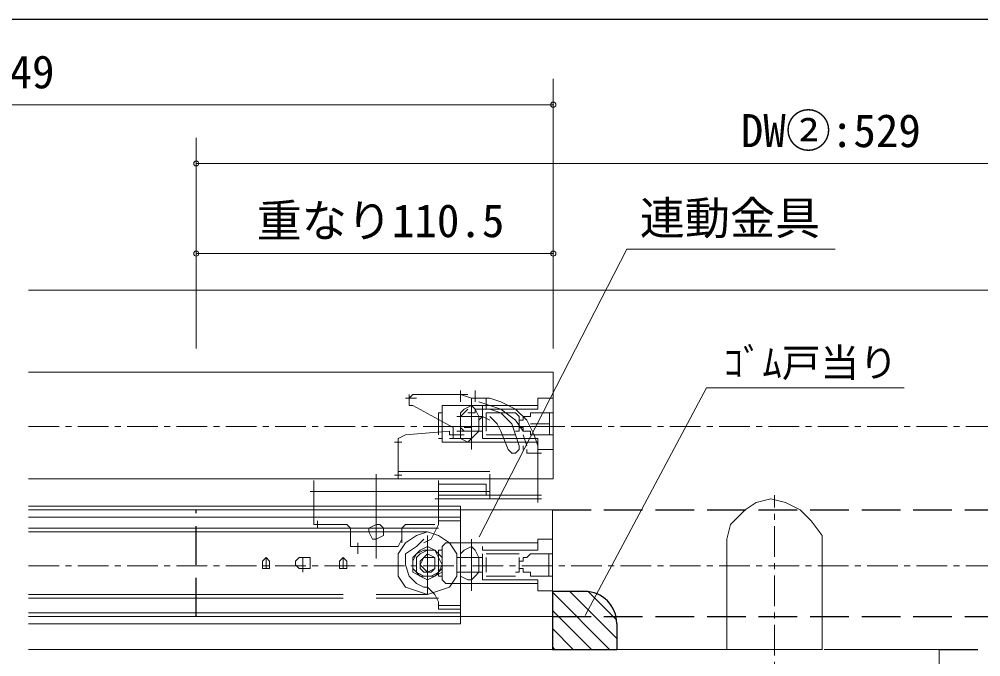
# Model space of a CAD drawing. Units: millimetres at full size; details may follow other scales. Extents: x -800 to 800, y -560 to 560.
# Drawn here: x -488.3 to -189.9, y -241.8 to -44 of the extents above; entities that cross this region are included whole.
import ezdxf
from ezdxf.enums import TextEntityAlignment as Align

# ---------------------------------------------------------------- set-up
doc = ezdxf.new("R2010")
doc.units = ezdxf.units.MM
doc.header["$LTSCALE"] = 4
doc.header["$PDMODE"] = 32
doc.header["$PDSIZE"] = 1.6
doc.linetypes.add('DASHED3', pattern=[4, 3, -1])
doc.linetypes.add('USER12', pattern=[3.826934, 2.391833, -0.478367, 0.478367, -0.478367])
doc.layers.add('0-0', color=7, linetype='Continuous', lineweight=25)
doc.layers.add('3-0', color=4, linetype='Continuous', lineweight=9)
doc.styles.add('ＭＳ ゴシック', font='')
doc.styles.get('ＭＳ ゴシック').set_extended_font_data('MS Gothic')

msp = doc.modelspace()

# ---------------------------------------------------------------- linework, layer by layer
at = {"layer": '0-0'}
msp.add_line((-780, -44), (152, -44), dxfattribs=at)
at = {"layer": '3-0'}
for p, q in [((-322.576, -62.522), (-322.576, -116.709)), ((-708.876, -70.522), (-322.576, -70.522)), ((-433.364, -80.768), (-433.364, -117.576)), ((-433.364, -88.768), (-74.404, -88.768)), ((-433.364, -92.845), (-433.364, -146.212)), ((-322.576, -92.845), (-322.576, -146.212)), ((-345.603, -204.571), (-299.729, -115.324)), ((-299.729, -115.324), (-235.087, -115.324)), ((-433.364, -116.709), (-322.576, -116.709)), ((-367.298, -163.816), (-367.298, -160.398)), ((-366.157, -160.398), (-367.298, -161.537)), ((-352.486, -160.398), (-349.064, -160.398)), ((-352.486, -160.398), (-349.064, -160.398)), ((-351.347, -162.676), (-351.347, -159.259)), ((-351.347, -162.676), (-351.347, -159.259)), ((-346.788, -162.676), (-346.788, -159.259)), ((-368.434, -161.537), (-365.017, -161.537)), ((-367.298, -163.816), (-367.298, -161.537)), ((-367.298, -163.816), (-366.157, -163.816)), ((-353.622, -170.652), (-366.157, -163.816)), ((-357.042, -166.094), (-357.042, -163.816)), ((-355.903, -163.816), (-357.042, -163.816)), ((-357.042, -166.094), (-357.042, -163.816)), ((-355.903, -163.816), (-357.042, -163.816)), ((-355.903, -163.816), (-327.42, -163.816)), ((-355.903, -163.816), (-327.42, -163.816)), ((-347.93, -161.537), (-345.649, -161.537)), ((-347.93, -161.537), (-347.93, -177.487)), ((-342.232, -161.537), (-347.93, -161.537)), ((-347.93, -161.537), (-347.93, -177.487)), ((-346.788, -161.537), (-346.788, -162.676)), ((-345.649, -162.676), (-342.232, -163.816)), ((-344.508, -163.816), (-342.232, -163.816)), ((-344.508, -166.094), (-344.508, -163.816)), ((-343.372, -164.955), (-343.372, -161.537)), ((-327.42, -163.816), (-327.42, -161.537)), ((-327.42, -163.816), (-327.42, -161.537)), ((-327.42, -164.955), (-327.42, -163.816)), ((-327.42, -164.955), (-327.42, -163.816)), ((-357.042, -174.07), (-357.042, -166.094)), ((-357.042, -174.07), (-357.042, -166.094)), ((-346.788, -166.094), (-349.064, -166.094)), ((-347.93, -172.931), (-347.93, -166.094)), ((-345.649, -164.955), (-342.232, -164.955)), ((-342.232, -164.955), (-345.649, -164.955)), ((-327.42, -164.955), (-344.508, -164.955)), ((-344.508, -164.955), (-344.508, -166.094)), ((-327.42, -164.955), (-344.508, -164.955)), ((-344.508, -164.955), (-344.508, -166.094)), ((-344.508, -172.931), (-344.508, -166.094)), ((-344.508, -172.931), (-344.508, -166.094)), ((-343.372, -166.094), (-334.254, -166.094)), ((-343.372, -166.094), (-343.372, -167.236)), ((-343.372, -166.094), (-334.254, -166.094)), ((-343.372, -166.094), (-343.372, -167.236)), ((-333.118, -167.236), (-334.254, -166.094)), ((-333.118, -167.236), (-334.254, -166.094)), ((-326.279, -166.094), (-322.576, -166.094)), ((-352.486, -167.236), (-344.508, -167.236)), ((-344.508, -167.236), (-352.486, -167.236)), ((-351.347, -171.792), (-351.347, -167.236)), ((-351.347, -167.236), (-351.347, -170.652)), ((-351.347, -171.792), (-351.347, -167.236)), ((-347.93, -167.236), (-350.205, -167.236)), ((-345.649, -167.236), (-345.649, -171.792)), ((-344.508, -167.236), (-345.649, -168.373)), ((-345.649, -167.236), (-345.649, -171.792)), ((-345.649, -171.792), (-345.649, -168.373)), ((-344.508, -167.236), (-342.232, -168.373)), ((-343.372, -171.792), (-343.372, -167.236)), ((-343.372, -171.792), (-343.372, -167.236)), ((-333.118, -167.236), (-333.118, -171.792)), ((-333.118, -167.236), (-333.118, -171.792)), ((-329.696, -169.515), (-323.716, -169.515)), ((-354.762, -171.792), (-368.434, -172.931)), ((-359.32, -170.356), (-319.447, -170.356)), ((-354.762, -172.931), (-354.762, -171.792)), ((-354.762, -172.931), (-351.347, -172.931)), ((-353.622, -174.07), (-353.622, -170.652)), ((-353.622, -171.792), (-353.622, -170.652)), ((-344.508, -171.792), (-352.486, -171.792)), ((-352.486, -171.792), (-344.508, -171.792)), ((-351.347, -170.652), (-350.205, -171.792)), ((-350.205, -170.652), (-347.93, -170.652)), ((-344.508, -172.931), (-344.508, -174.07)), ((-344.508, -172.931), (-344.508, -174.07)), ((-343.372, -172.931), (-334.254, -172.931)), ((-334.254, -172.931), (-343.372, -172.931)), ((-338.815, -171.792), (-336.535, -177.487)), ((-334.254, -171.792), (-333.118, -171.792)), ((-334.254, -171.792), (-333.118, -171.792)), ((-333.118, -176.349), (-334.254, -172.931)), ((-331.977, -172.931), (-330.837, -176.349)), ((-327.42, -176.349), (-328.56, -172.931)), ((-326.279, -172.931), (-323.716, -172.931)), ((-326.279, -172.931), (-323.716, -172.931)), ((-322.576, -172.931), (-323.716, -172.931)), ((-322.576, -172.931), (-323.716, -172.931)), ((-322.576, -172.931), (-322.576, -177.487)), ((-322.576, -172.931), (-322.576, -177.487)), ((-371.854, -175.208), (-369.574, -175.208)), ((-370.715, -177.487), (-370.715, -174.07)), ((-357.042, -174.07), (-358.179, -174.07)), ((-357.042, -174.07), (-358.179, -174.07)), ((-357.042, -174.07), (-357.042, -175.208)), ((-357.042, -175.208), (-357.042, -174.07)), ((-357.042, -175.208), (-355.903, -175.208)), ((-357.042, -175.208), (-355.903, -175.208)), ((-327.42, -175.208), (-355.903, -175.208)), ((-327.42, -175.208), (-355.903, -175.208)), ((-354.762, -174.07), (-347.93, -174.07)), ((-327.42, -174.07), (-344.508, -174.07)), ((-327.42, -174.07), (-344.508, -174.07)), ((-327.42, -174.07), (-327.42, -175.208)), ((-327.42, -174.07), (-327.42, -175.208)), ((-327.42, -177.487), (-327.42, -175.208)), ((-327.42, -177.487), (-327.42, -175.208)), ((-370.715, -185.464), (-370.715, -176.349)), ((-370.715, -176.349), (-370.715, -185.464)), ((-331.977, -177.487), (-331.977, -176.349)), ((-328.56, -178.628), (-329.696, -178.628)), ((-328.56, -178.628), (-326.279, -178.628)), ((-327.42, -178.628), (-328.56, -178.628)), ((-327.42, -176.349), (-327.42, -178.628)), ((-327.42, -179.766), (-327.42, -177.487)), ((-322.576, -177.487), (-327.42, -177.487)), ((-322.576, -177.487), (-327.42, -177.487)), ((-327.42, -179.47), (-327.42, -191.999)), ((-370.715, -186.601), (-370.715, -184.323)), ((-370.715, -184.323), (-342.232, -184.323)), ((-395.781, -186.601), (-396.917, -186.601)), ((-396.917, -198.543), (-396.917, -187.147)), ((-359.32, -186.601), (-395.781, -186.601)), ((-377.548, -211.368), (-377.548, -185.164)), ((-371.854, -185.464), (-369.574, -185.464)), ((-370.715, -186.601), (-358.179, -186.601)), ((-358.179, -187.147), (-358.179, -198.543)), ((-358.179, -187.147), (-358.179, -192.845)), ((-358.179, -188.287), (-358.179, -187.147)), ((-342.232, -185.164), (-342.232, -191.999)), ((-398.056, -190.566), (-357.042, -190.566)), ((-365.017, -190.566), (-342.232, -190.566)), ((-358.179, -188.287), (-358.179, -191.703)), ((-343.372, -188.287), (-358.179, -188.287)), ((-343.372, -191.703), (-343.372, -188.287)), ((-342.232, -192.845), (-342.232, -190.566)), ((-327.42, -193.983), (-327.42, -190.566)), ((-327.42, -192.845), (-327.42, -190.566)), ((-359.32, -192.845), (-357.042, -192.845)), ((-359.32, -192.845), (-357.042, -192.845)), ((-359.32, -192.845), (-357.042, -192.845)), ((-359.32, -192.845), (-357.042, -192.845)), ((-359.32, -192.845), (-357.042, -192.845)), ((-359.32, -192.845), (-357.042, -192.845)), ((-358.179, -193.983), (-358.179, -191.703)), ((-358.179, -193.983), (-358.179, -191.703)), ((-358.179, -193.983), (-358.179, -191.703)), ((-358.179, -193.983), (-358.179, -191.703)), ((-358.179, -193.983), (-358.179, -191.703)), ((-358.179, -193.983), (-358.179, -191.703)), ((-358.179, -191.703), (-358.179, -192.845)), ((-358.179, -191.703), (-343.372, -191.703)), ((-358.179, -192.845), (-328.56, -192.845)), ((-343.372, -191.703), (-339.951, -191.703)), ((-328.56, -191.703), (-342.232, -191.703)), ((-328.56, -191.703), (-326.279, -191.703)), ((-327.42, -191.703), (-328.56, -191.703)), ((-328.56, -192.845), (-326.279, -192.845)), ((-328.56, -192.845), (-326.279, -192.845)), ((-328.56, -192.845), (-326.279, -192.845)), ((-328.56, -192.845), (-327.42, -192.845)), ((-327.42, -193.983), (-327.42, -191.703)), ((-327.42, -193.983), (-327.42, -191.703)), ((-327.42, -191.703), (-327.42, -192.845)), ((-485.452, -195.122), (-374.592, -195.122)), ((-398.056, -196.263), (-394.64, -196.263)), ((-396.917, -193.983), (-396.917, -195.122)), ((-396.917, -197.402), (-396.917, -195.122)), ((-396.917, -196.263), (-396.917, -195.122)), ((-374.592, -195.122), (-351.347, -195.122)), ((-359.32, -196.263), (-357.042, -196.263)), ((-358.179, -195.122), (-358.179, -193.983)), ((-358.179, -197.402), (-358.179, -195.122)), ((-358.179, -195.122), (-358.179, -196.263)), ((-351.347, -231.582), (-351.347, -195.122)), ((-324.003, -196.263), (-322.864, -196.263)), ((-373.451, -198.543), (-485.452, -198.543)), ((-396.917, -198.543), (-396.917, -200.82)), ((-395.781, -201.959), (-395.781, -199.68)), ((-351.347, -198.543), (-373.451, -198.543)), ((-358.179, -200.82), (-358.179, -198.543)), ((-351.347, -227.025), (-351.347, -199.68)), ((-358.179, -201.959), (-485.452, -201.959)), ((-396.917, -200.82), (-394.64, -200.82)), ((-396.917, -200.82), (-395.781, -200.82)), ((-386.661, -200.82), (-395.781, -200.82)), ((-385.527, -201.959), (-386.661, -200.82)), ((-385.527, -201.959), (-379.829, -201.959)), ((-385.527, -201.959), (-385.527, -203.099)), ((-379.829, -203.099), (-379.829, -201.959)), ((-375.271, -201.959), (-369.574, -201.959)), ((-375.271, -201.959), (-375.271, -203.099)), ((-368.434, -200.82), (-369.574, -201.959)), ((-369.574, -203.099), (-369.574, -201.959)), ((-368.434, -200.82), (-359.32, -200.82)), ((-485.452, -203.099), (-361.6, -203.099)), ((-386.661, -203.099), (-368.434, -203.099)), ((-379.829, -203.099), (-385.527, -203.099)), ((-385.527, -203.099), (-385.527, -206.515)), ((-369.574, -203.099), (-375.271, -203.099)), ((-369.574, -206.515), (-369.574, -203.099)), ((-361.6, -204.237), (-361.6, -222.465)), ((-347.93, -221.328), (-347.93, -205.379)), ((-347.93, -221.328), (-347.93, -205.379)), ((-322.864, -205.379), (-327.42, -205.379)), ((-322.864, -205.379), (-327.42, -205.379)), ((-327.42, -205.379), (-327.42, -206.515)), ((-327.42, -205.379), (-327.42, -206.515)), ((-322.864, -209.934), (-322.864, -205.379)), ((-322.864, -209.934), (-322.864, -205.379)), ((-384.385, -207.657), (-382.105, -207.657)), ((-383.244, -209.934), (-383.244, -206.515)), ((-383.244, -207.657), (-371.854, -207.657)), ((-357.042, -208.794), (-358.179, -208.794)), ((-358.179, -208.794), (-358.179, -209.934)), ((-357.042, -208.794), (-358.179, -208.794)), ((-358.179, -208.794), (-358.179, -209.934)), ((-355.903, -206.515), (-357.042, -207.657)), ((-355.903, -206.515), (-357.042, -207.657)), ((-357.042, -208.794), (-357.042, -207.657)), ((-357.042, -207.657), (-357.042, -208.794)), ((-357.042, -208.794), (-357.042, -216.77)), ((-357.042, -208.794), (-357.042, -216.77)), ((-327.42, -206.515), (-355.903, -206.515)), ((-327.42, -206.515), (-355.903, -206.515)), ((-344.508, -207.657), (-344.508, -208.794)), ((-344.508, -207.657), (-344.508, -208.794)), ((-327.42, -208.794), (-344.508, -208.794)), ((-327.42, -208.794), (-344.508, -208.794)), ((-327.42, -208.794), (-327.42, -206.515)), ((-327.42, -208.794), (-327.42, -206.515)), ((-411.727, -214.492), (-411.727, -211.072)), ((-400.337, -211.072), (-400.337, -215.631)), ((-387.802, -214.492), (-387.802, -211.072)), ((-352.486, -211.072), (-344.508, -211.072)), ((-344.508, -211.072), (-352.486, -211.072)), ((-351.347, -211.072), (-351.347, -215.631)), ((-351.347, -211.072), (-351.347, -215.631)), ((-345.649, -215.631), (-345.649, -211.072)), ((-345.649, -215.631), (-345.649, -211.072)), ((-344.508, -209.934), (-344.508, -216.77)), ((-344.508, -209.934), (-344.508, -216.77)), ((-343.372, -209.934), (-334.254, -209.934)), ((-334.254, -209.934), (-343.372, -209.934)), ((-343.372, -211.072), (-343.372, -215.631)), ((-343.372, -211.072), (-343.372, -215.631)), ((-333.118, -209.934), (-334.254, -209.934)), ((-333.118, -209.934), (-334.254, -209.934)), ((-333.118, -215.631), (-333.118, -211.072)), ((-333.118, -215.631), (-333.118, -211.072)), ((-326.279, -209.934), (-324.003, -209.934)), ((-326.279, -209.934), (-324.003, -209.934)), ((-322.864, -209.934), (-324.003, -209.934)), ((-322.864, -209.934), (-324.003, -209.934)), ((-357.042, -216.77), (-357.042, -217.909)), ((-357.042, -216.77), (-357.042, -217.909)), ((-344.508, -215.631), (-352.486, -215.631)), ((-352.486, -215.631), (-344.508, -215.631)), ((-344.508, -216.77), (-344.508, -217.909)), ((-344.508, -216.77), (-344.508, -217.909)), ((-343.372, -216.77), (-334.254, -216.77)), ((-343.372, -216.77), (-334.254, -216.77)), ((-334.254, -215.631), (-333.118, -215.631)), ((-334.254, -215.631), (-333.118, -215.631)), ((-326.279, -216.77), (-322.864, -216.77)), ((-357.042, -217.909), (-355.903, -219.048)), ((-357.042, -217.909), (-355.903, -219.048)), ((-355.903, -219.048), (-327.42, -219.048)), ((-355.903, -219.048), (-327.42, -219.048)), ((-327.42, -217.909), (-344.508, -217.909)), ((-327.42, -217.909), (-344.508, -217.909)), ((-327.42, -217.909), (-327.42, -219.048)), ((-327.42, -217.909), (-327.42, -219.048)), ((-327.42, -219.048), (-327.42, -221.328)), ((-327.42, -219.048), (-327.42, -221.328)), ((-387.802, -222.465), (-485.452, -222.465)), ((-485.452, -223.607), (-387.802, -223.607)), ((-361.6, -222.465), (-377.548, -222.465)), ((-377.548, -223.607), (-358.179, -223.607)), ((-305.09, -239.554), (-322.864, -221.781)), ((-302.862, -236.126), (-317.434, -221.554)), ((-302.929, -230.402), (-311.71, -221.621)), ((-358.179, -225.884), (-351.347, -225.884)), ((-485.452, -228.163), (-378.009, -228.163)), ((-378.009, -228.163), (-358.179, -228.163)), ((-351.347, -228.163), (-358.179, -228.163)), ((-310.747, -239.554), (-322.864, -227.438)), ((-376.867, -231.582), (-485.452, -231.582)), ((-376.867, -231.582), (-351.347, -231.582)), ((-316.404, -239.554), (-322.864, -233.095)), ((-322.061, -239.554), (-322.864, -238.752))]:
    msp.add_line(p, q, dxfattribs=at)
at = {"layer": '3-0', "color": 7, "lineweight": 18}
for p, q in [((-61.971, -128.077), (-485.452, -128.077)), ((-485.452, -153.561), (-322.576, -153.561)), ((-322.576, -153.561), (-322.576, -186.601)), ((-399.198, -186.601), (-485.452, -186.601)), ((-399.198, -186.601), (-328.56, -186.601)), ((-322.576, -186.601), (-328.56, -186.601)), ((-485.452, -196.263), (-324.003, -196.263)), ((-322.864, -229.302), (-322.864, -196.263)), ((-268.723, -239.554), (-268.723, -208.794)), ((-322.864, -229.302), (-485.452, -229.302)), ((-268.174, -239.554), (-485.452, -239.554)), ((-238.555, -239.554), (-202.864, -239.554)), ((-202.864, -272.596), (-202.864, -239.554))]:
    msp.add_line(p, q, dxfattribs=at)
at = {"layer": '3-0', "linetype": 'USER12'}
for p, q in [((-485.452, -170.356), (-61.971, -170.356)), ((-253.916, -287.407), (-253.916, -191.703)), ((-485.452, -213.647), (-61.971, -213.647))]:
    msp.add_line(p, q, dxfattribs=at)
at = {"layer": '3-0', "color": 7, "linetype": 'DASHED3', "lineweight": 25}
for p, q in [((-433.364, -229.302), (-433.364, -196.263)), ((-322.864, -196.263), (-74.404, -196.263)), ((-322.864, -229.302), (-74.404, -229.302)), ((-202.864, -239.554), (-61.971, -239.554))]:
    msp.add_line(p, q, dxfattribs=at)
at = {"layer": '3-0', "color": 7, "lineweight": 25}
for p, q in [((-322.864, -221.554), (-322.864, -239.554)), ((-312.862, -221.554), (-322.864, -221.554)), ((-302.862, -231.554), (-302.862, -239.55)), ((-322.864, -239.554), (-302.861, -239.554))]:
    msp.add_line(p, q, dxfattribs=at)
at = {"layer": '3-0'}
for points in [[(-366.157, -160.398), (-351.347, -160.398), (-347.93, -161.537)], [(-213.722, -158.354), (-274.988, -158.354), (-312.674, -229.028)], [(-345.649, -167.236), (-346.788, -164.955), (-347.93, -163.816), (-350.205, -164.955), (-351.347, -166.094), (-351.347, -167.236)], [(-345.649, -167.236), (-346.788, -164.955), (-347.93, -163.816), (-350.205, -164.955), (-351.347, -166.094), (-351.347, -167.236)], [(-328.56, -172.931), (-330.837, -168.373), (-334.254, -164.955), (-338.815, -162.676), (-342.232, -161.537)], [(-331.977, -171.792), (-334.254, -168.373), (-338.815, -164.955), (-342.232, -163.816)], [(-327.42, -161.537), (-322.576, -161.537), (-322.576, -166.094)], [(-327.42, -161.537), (-322.576, -161.537), (-322.576, -166.094)], [(-357.042, -166.094), (-358.179, -166.094), (-358.179, -172.931)], [(-357.042, -166.094), (-358.179, -166.094), (-358.179, -172.931)], [(-349.064, -164.955), (-350.205, -166.094), (-351.347, -167.236)], [(-345.649, -164.955), (-346.788, -164.955), (-346.788, -166.094)], [(-334.254, -172.931), (-335.393, -169.515), (-338.815, -166.094), (-342.232, -164.955)], [(-326.279, -166.094), (-329.696, -166.094), (-329.696, -167.236), (-331.977, -167.236), (-331.977, -168.373), (-333.118, -168.373), (-333.118, -169.515), (-333.118, -170.652), (-331.977, -170.652), (-331.977, -171.792), (-329.696, -171.792), (-329.696, -172.931), (-326.279, -172.931)], [(-326.279, -166.094), (-329.696, -166.094), (-329.696, -167.236), (-331.977, -167.236), (-331.977, -168.373), (-333.118, -168.373), (-333.118, -169.515), (-333.118, -170.652), (-331.977, -170.652), (-331.977, -171.792), (-329.696, -171.792), (-329.696, -172.931), (-326.279, -172.931)], [(-326.279, -166.094), (-322.576, -166.094), (-322.576, -172.931)], [(-322.576, -166.094), (-323.716, -166.094), (-323.716, -172.931)], [(-322.576, -172.931), (-322.576, -166.094), (-323.716, -166.094), (-323.716, -172.931)], [(-338.815, -171.792), (-339.951, -169.515), (-342.232, -167.236)], [(-368.434, -172.931), (-370.715, -174.07), (-370.715, -175.208)], [(-350.205, -172.931), (-353.622, -172.931), (-353.622, -171.792)], [(-351.347, -171.792), (-351.347, -174.07), (-349.064, -175.208), (-347.93, -174.07), (-346.788, -172.931), (-345.649, -171.792)], [(-351.347, -171.792), (-351.347, -174.07), (-349.064, -175.208), (-347.93, -174.07), (-346.788, -172.931), (-345.649, -171.792)], [(-347.93, -174.07), (-346.788, -172.931), (-345.649, -171.792)], [(-336.535, -177.487), (-335.393, -178.628), (-334.254, -178.628), (-333.118, -177.487), (-333.118, -176.349)], [(-330.837, -177.487), (-330.837, -178.628), (-329.696, -178.628)], [(-358.179, -200.82), (-358.179, -199.68), (-351.347, -199.68), (-358.179, -199.68)], [(-375.271, -201.959), (-376.413, -200.82), (-377.548, -200.82), (-379.829, -201.959)], [(-362.736, -206.515), (-360.459, -205.379), (-359.32, -203.099), (-358.179, -200.82)], [(-385.527, -205.379), (-385.527, -207.657), (-383.244, -207.657)], [(-379.829, -203.099), (-378.688, -205.379), (-377.548, -205.379), (-375.271, -204.237), (-375.271, -203.099)], [(-371.854, -207.657), (-370.715, -207.657), (-369.574, -205.379)], [(-362.736, -205.379), (-365.017, -207.657), (-368.434, -209.934), (-368.434, -213.351), (-367.298, -216.77), (-365.017, -219.048), (-362.736, -220.186)], [(-345.649, -211.072), (-346.788, -208.794), (-347.93, -207.657), (-350.205, -208.794), (-351.347, -209.934), (-351.347, -211.072)], [(-345.649, -211.072), (-346.788, -208.794), (-347.93, -207.657), (-350.205, -208.794), (-351.347, -209.934), (-351.347, -211.072)], [(-357.042, -216.77), (-358.179, -216.77), (-358.179, -209.934)], [(-357.042, -216.77), (-358.179, -216.77), (-358.179, -209.934)], [(-326.279, -216.77), (-329.696, -216.77), (-329.696, -215.631), (-331.977, -215.631), (-331.977, -214.492), (-333.118, -214.492), (-333.118, -213.351), (-333.118, -212.213), (-331.977, -212.213), (-331.977, -211.072), (-330.837, -211.072), (-329.696, -209.934), (-326.279, -209.934)], [(-326.279, -216.77), (-329.696, -216.77), (-329.696, -215.631), (-331.977, -215.631), (-331.977, -214.492), (-333.118, -214.492), (-333.118, -213.351), (-333.118, -212.213), (-331.977, -212.213), (-331.977, -211.072), (-330.837, -211.072), (-329.696, -209.934), (-326.279, -209.934)], [(-326.279, -216.77), (-322.864, -216.77), (-322.864, -209.934)], [(-322.864, -216.77), (-324.003, -216.77), (-324.003, -209.934)], [(-322.864, -209.934), (-322.864, -216.77), (-324.003, -216.77), (-324.003, -209.934)], [(-351.347, -215.631), (-351.347, -216.77), (-349.064, -217.909), (-347.93, -217.909), (-346.788, -216.77), (-345.649, -215.631)], [(-351.347, -215.631), (-351.347, -216.77), (-349.064, -217.909), (-347.93, -217.909), (-346.788, -216.77), (-345.649, -215.631)], [(-327.42, -221.328), (-322.864, -221.328), (-322.864, -216.77)], [(-327.42, -221.328), (-322.864, -221.328), (-322.864, -216.77)], [(-358.179, -224.746), (-359.32, -222.465), (-361.6, -220.186), (-362.736, -220.186)], [(-351.347, -227.025), (-358.179, -227.025), (-358.179, -224.746)]]:
    msp.add_lwpolyline(points, dxfattribs=at)
at = {"layer": '3-0', "color": 7, "lineweight": 18}
for points in [[(-239.105, -208.794), (-239.105, -204.237), (-242.521, -199.68), (-245.938, -196.263), (-250.494, -193.983), (-255.053, -192.845), (-259.609, -193.983), (-263.031, -196.263), (-267.587, -200.82), (-268.723, -205.379), (-268.723, -208.794)], [(-268.723, -239.554), (-239.105, -239.554), (-239.105, -208.794)]]:
    msp.add_lwpolyline(points, dxfattribs=at)
at = {"layer": '3-0'}
for points in [[(-352.486, -213.351), (-352.486, -209.934), (-354.762, -206.515), (-358.179, -204.237), (-361.6, -203.099), (-365.017, -204.237), (-368.434, -206.515), (-370.715, -209.934), (-370.715, -216.77), (-368.434, -220.186), (-365.017, -221.328), (-361.6, -222.465), (-358.179, -221.328), (-354.762, -220.186), (-352.486, -216.77)], [(-357.042, -213.351), (-357.042, -211.072), (-359.32, -208.794), (-361.6, -207.657), (-363.876, -208.794), (-366.157, -211.072), (-366.157, -215.631), (-363.876, -216.77), (-361.6, -217.909), (-359.32, -216.77), (-357.042, -215.631)], [(-357.042, -213.351), (-358.179, -211.072), (-359.32, -208.794), (-362.736, -208.794), (-365.017, -209.934), (-366.157, -212.213), (-366.157, -214.492), (-363.876, -216.77), (-361.6, -216.77), (-359.32, -216.77), (-357.042, -214.492)], [(-357.042, -213.351), (-358.179, -211.072), (-359.32, -208.794), (-361.6, -208.794), (-363.876, -209.934), (-365.017, -211.072), (-365.017, -213.351), (-365.017, -215.631), (-362.736, -216.77), (-360.459, -216.77), (-358.179, -215.631)], [(-410.593, -213.351), (-410.593, -212.213), (-411.727, -211.072), (-412.868, -212.213), (-412.868, -213.351), (-412.868, -214.492), (-411.727, -214.492), (-410.593, -214.492)], [(-398.056, -213.351), (-398.056, -211.072), (-400.337, -211.072), (-401.473, -211.072), (-402.614, -212.213), (-402.614, -213.351), (-401.473, -214.492), (-400.337, -214.492), (-398.056, -214.492)], [(-386.661, -213.351), (-386.661, -212.213), (-387.802, -211.072), (-388.942, -212.213), (-388.942, -213.351), (-388.942, -214.492), (-387.802, -214.492), (-386.661, -214.492)], [(-359.32, -213.351), (-359.32, -211.072), (-361.6, -209.934), (-362.736, -211.072), (-363.876, -212.213), (-363.876, -214.492), (-362.736, -215.631), (-360.459, -215.631), (-359.32, -214.492)], [(-359.32, -213.351), (-359.32, -211.072), (-361.6, -211.072), (-362.736, -211.072), (-363.876, -213.351), (-362.736, -214.492), (-361.6, -215.631), (-359.32, -214.492)]]:
    msp.add_lwpolyline(points, close=True, dxfattribs=at)
at = {"layer": '3-0', "color": 7, "lineweight": 25}
msp.add_arc((-312.862, -231.554), 10, 0, 90, dxfattribs=at)
at = {"layer": '3-0'}
for p in [(-322.576, -70.522), (-433.364, -88.768), (-433.364, -116.709), (-322.576, -116.709)]:
    msp.add_point(p, dxfattribs=at)

# ---------------------------------------------------------------- texts
at = {"layer": '3-0', "color": 7, "style": 'ＭＳ ゴシック'}
for s, height, p in [('DW③:649', 10.26, (-533.226, -68.522)), ('DW②:529', 10.26, (-264.384, -86.768)), ('重なり110.5', 10.26, (-414.646, -114.709)), ('連動金具', 10.26, (-295.729, -113.915)), ('ｺﾞﾑ戸当り', 8.798, (-269.677, -157.623))]:
    msp.add_text(s, height=height, dxfattribs=at).set_placement(p, align=Align.BOTTOM_LEFT)

doc.saveas('drawing.dxf')
